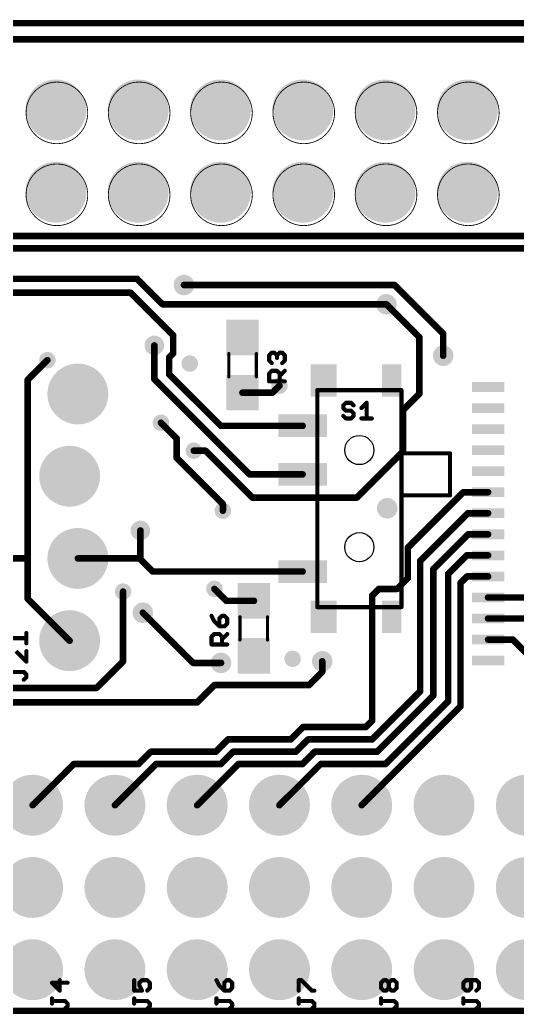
# Model space of a CAD drawing. Extents: x -1 to 129, y -23 to 41.
# Drawn here: x 17.39 to 32.74, y -0.1 to 30.6 of the extents above; entities that cross this region are included whole.
import ezdxf

# ---------------------------------------------------------------- set-up
doc = ezdxf.new("R2010")
doc.units = 0
for name, color, linetype in [('1', 12, 'CONTINUOUS'), ('17', 110, 'CONTINUOUS'), ('18', 110, 'CONTINUOUS'), ('20', 31, 'CONTINUOUS'), ('25', 253, 'CONTINUOUS'), ('51', 53, 'CONTINUOUS')]:
    doc.layers.add(name, color=color, linetype=linetype)

# ---------------------------------------------------------------- blocks, each defined once
blk = doc.blocks.new('RECT')
blk.add_solid([(-0.5, -0.5), (0.5, -0.5), (-0.5, 0.5), (0.5, 0.5)])
blk = doc.blocks.new('ROUNDP')
at = {"const_width": 0.5}
blk.add_lwpolyline([(0, -0.25, 1), (0, 0.25, 1), (0, -0.25)], format="xyb", dxfattribs=at)
blk = doc.blocks.new('ROUNDV')
at = {"const_width": 0.5}
blk.add_lwpolyline([(0, -0.25, 1), (0, 0.25, 1), (0, -0.25)], format="xyb", dxfattribs=at)

msp = doc.modelspace()

# ---------------------------------------------------------------- linework, layer by layer
at = {"layer": '1', "const_width": 0.2032}
for points in [[(0, 30), (65, 30)], [(14.7732, 23.9268), (54.8132, 23.9268)], [(14.5796, 23.5458), (52.6542, 23.5458)], [(21.0058, 22.606), (16.4084, 22.606)], [(21.7932, 21.8186), (21.0058, 22.606)], [(22.4536, 22.4155), (28.9493, 22.4155)], [(30.4546, 20.9102), (28.9493, 22.4155)], [(20.8026, 22.1742), (17.0942, 22.1742)], [(22.1206, 20.8562), (20.8026, 22.1742)], [(28.702, 21.8186), (21.7932, 21.8186)], [(29.718, 20.8026), (28.702, 21.8186)], [(22.1206, 20.3078), (22.1206, 20.8562)], [(29.718, 19.05), (29.718, 20.8026)], [(30.4546, 20.9102), (30.4546, 20.2311)], [(21.5392, 20.5486), (21.5392, 19.5072)], [(21.9964, 20.1836), (22.1206, 20.3078)], [(21.9964, 19.6596), (21.9964, 20.1836)], [(18.2372, 20.0914), (17.6276, 19.4818)], [(23.5894, 18.0666), (21.9964, 19.6596)], [(17.6276, 19.4818), (17.6276, 13.97)], [(24.4798, 16.5666), (21.5392, 19.5072)], [(25.4, 19.3046), (25.1844, 19.089)], [(25.1844, 19.089), (24.257, 19.089)], [(29.21, 18.542), (29.718, 19.05)], [(29.21, 17.272), (29.21, 18.542)], [(22.225, 17.6784), (21.7424, 18.161)], [(26.1164, 18.0666), (23.5894, 18.0666)], [(22.225, 17.0765), (22.225, 17.6784)], [(22.7584, 17.2974), (23.114, 17.2974)], [(24.5618, 15.8496), (23.114, 17.2974)], [(27.7876, 15.8496), (29.21, 17.272)], [(23.6539, 15.6476), (22.225, 17.0765)], [(26.1164, 16.5666), (24.4798, 16.5666)], [(29.3624, 14.3002), (31.0772, 16.015)], [(31.0772, 16.015), (31.84, 16.015)], [(23.6539, 15.4432), (23.6539, 15.6476)], [(27.7876, 15.8496), (24.5618, 15.8496)], [(29.7434, 13.8938), (31.2166, 15.367)], [(31.2166, 15.367), (31.838, 15.367)], [(31.838, 15.367), (31.84, 15.365)], [(21.1074, 14.8336), (21.1074, 13.9446)], [(31.225, 14.715), (30.1498, 13.6398)], [(31.84, 14.715), (31.225, 14.715)], [(29.3624, 13.3604), (29.3624, 14.3002)], [(30.607, 13.4928), (31.1792, 14.065)], [(31.1792, 14.065), (31.84, 14.065)], [(17.6276, 13.97), (14.7574, 13.97)], [(17.6276, 13.97), (17.6276, 12.7254)], [(21.082, 13.97), (19.177, 13.97)], [(21.1074, 13.9446), (21.082, 13.97)], [(21.1074, 13.9446), (21.209, 13.843)], [(21.4854, 13.5666), (21.209, 13.843)], [(29.7434, 9.866), (29.7434, 13.8938)], [(26.1164, 13.5666), (21.4854, 13.5666)], [(30.1498, 13.6398), (30.1498, 9.7336)], [(30.607, 9.5558), (30.607, 13.4928)], [(31.195, 13.415), (30.988, 13.208)], [(31.84, 13.415), (31.195, 13.415)], [(29.0322, 13.0302), (29.3624, 13.3604)], [(30.988, 13.208), (30.988, 9.398)], [(20.574, 12.9463), (20.574, 10.795)], [(23.3934, 13.0302), (23.7626, 12.661)], [(28.2616, 12.8184), (28.4734, 13.0302)], [(28.2616, 8.9576), (28.2616, 12.8184)], [(28.4734, 13.0302), (29.0322, 13.0302)], [(17.6276, 12.7254), (18.923, 11.43)], [(23.7626, 12.661), (24.6126, 12.661)], [(31.84, 12.765), (33.209, 12.765)], [(21.1836, 12.2936), (22.733, 10.7442)], [(31.84, 12.115), (32.97, 12.115)], [(31.84, 11.465), (32.604, 11.465)], [(32.604, 11.465), (35.56, 8.509)], [(20.574, 10.795), (19.7485, 9.9695)], [(22.733, 10.7442), (23.5966, 10.7442)], [(26.7208, 10.4648), (26.7208, 10.795)], [(26.3144, 10.0584), (26.7208, 10.4648)], [(22.86, 9.525), (23.3934, 10.0584)], [(23.3934, 10.0584), (26.3144, 10.0584)], [(19.7485, 9.9695), (16.1925, 9.9695)], [(28.2594, 8.382), (29.7434, 9.866)], [(28.4172, 8.001), (30.1498, 9.7336)], [(16.3576, 9.525), (22.86, 9.525)], [(28.6712, 7.62), (30.607, 9.5558)], [(30.988, 9.398), (27.94, 6.35)], [(28.2616, 8.9576), (28.067, 8.763)], [(26.1312, 8.763), (25.7502, 8.382)], [(28.067, 8.763), (26.1312, 8.763)], [(23.8144, 8.382), (23.4334, 8.001)], [(25.7502, 8.382), (23.8144, 8.382)], [(25.908, 8.001), (26.289, 8.382)], [(26.289, 8.382), (28.2594, 8.382)], [(21.0512, 7.62), (21.4322, 8.001)], [(21.4322, 8.001), (23.4334, 8.001)], [(23.5912, 7.62), (23.9722, 8.001)], [(23.9722, 8.001), (25.908, 8.001)], [(26.1089, 7.62), (26.4899, 8.001)], [(26.4899, 8.001), (28.4172, 8.001)], [(17.78, 6.35), (19.05, 7.62)], [(19.05, 7.62), (21.0512, 7.62)], [(20.32, 6.35), (21.59, 7.62)], [(21.59, 7.62), (23.5912, 7.62)], [(22.86, 6.35), (24.13, 7.62)], [(24.13, 7.62), (26.1089, 7.62)], [(25.4, 6.35), (26.67, 7.62)], [(26.67, 7.62), (28.6712, 7.62)], [(65, 0), (0, 0)]]:
    msp.add_lwpolyline(points, dxfattribs=at)
at = {"layer": '1', "const_width": 0.1016}
for points in [[(21.0417, 22.6419, 1), (20.9699, 22.5701)], [(21.0058, 22.5552, 1), (21.0058, 22.6568)], [(22.4536, 22.4663, 1), (22.4536, 22.3647)], [(28.9852, 22.4514, 1), (28.9133, 22.3796)], [(28.9493, 22.3647, 1), (28.9493, 22.4663)], [(20.8385, 22.2101, 1), (20.7667, 22.1383)], [(20.8026, 22.1234, 1), (20.8026, 22.225)], [(21.7932, 21.8694, 1), (21.7932, 21.7678)], [(21.7573, 21.7827, 1), (21.8291, 21.8545)], [(28.7379, 21.8545, 1), (28.6661, 21.7827)], [(28.702, 21.7678, 1), (28.702, 21.8694)], [(22.1714, 20.8562, 1), (22.0698, 20.8562)], [(22.0847, 20.8203, 1), (22.1565, 20.8921)], [(29.7688, 20.8026, 1), (29.6672, 20.8026)], [(29.6821, 20.7667, 1), (29.7539, 20.8385)], [(30.5054, 20.9102, 1), (30.4038, 20.9102)], [(30.4187, 20.8742, 1), (30.4905, 20.9461)], [(21.59, 20.5486, 1), (21.4884, 20.5486)], [(22.0472, 20.1836, 1), (21.9456, 20.1836)], [(21.9605, 20.2195, 1), (22.0323, 20.1477)], [(22.0698, 20.3078, 1), (22.1714, 20.3078)], [(22.1565, 20.2719, 1), (22.0847, 20.3437)], [(30.4038, 20.2311, 1), (30.5054, 20.2311)], [(18.2731, 20.0555, 1), (18.2013, 20.1273)], [(22.0323, 19.6955, 1), (21.9605, 19.6237)], [(21.9456, 19.6596, 1), (22.0472, 19.6596)], [(17.6784, 19.4818, 1), (17.5768, 19.4818)], [(17.5917, 19.5177, 1), (17.6635, 19.4459)], [(21.5751, 19.5431, 1), (21.5033, 19.4713)], [(21.4884, 19.5072, 1), (21.59, 19.5072)], [(25.4359, 19.2687, 1), (25.3641, 19.3405)], [(24.257, 19.1398, 1), (24.257, 19.0382)], [(25.1485, 19.1249, 1), (25.2203, 19.0531)], [(25.1844, 19.0382, 1), (25.1844, 19.1398)], [(29.6672, 19.05, 1), (29.7688, 19.05)], [(29.7539, 19.0141, 1), (29.6821, 19.0859)], [(29.2608, 18.542, 1), (29.1592, 18.542)], [(29.1741, 18.5779, 1), (29.2459, 18.5061)], [(21.7783, 18.1969, 1), (21.7065, 18.1251)], [(23.5894, 18.1174, 1), (23.5894, 18.0158)], [(23.5535, 18.0307, 1), (23.6253, 18.1025)], [(26.1164, 18.0158, 1), (26.1164, 18.1174)], [(22.2758, 17.6784, 1), (22.1742, 17.6784)], [(22.1891, 17.6425, 1), (22.2609, 17.7143)], [(22.7584, 17.3482, 1), (22.7584, 17.2466)], [(23.1499, 17.3333, 1), (23.0781, 17.2615)], [(23.114, 17.2466, 1), (23.114, 17.3482)], [(29.1592, 17.272, 1), (29.2608, 17.272)], [(29.2459, 17.2361, 1), (29.1741, 17.3079)], [(22.2609, 17.1124, 1), (22.1891, 17.0405)], [(22.1742, 17.0765, 1), (22.2758, 17.0765)], [(24.4798, 16.6174, 1), (24.4798, 16.5158)], [(24.4439, 16.5307, 1), (24.5157, 16.6025)], [(26.1164, 16.5158, 1), (26.1164, 16.6174)], [(31.0772, 16.0658, 1), (31.0772, 15.9642)], [(31.1131, 15.9791, 1), (31.0413, 16.0509)], [(31.84, 15.9642, 1), (31.84, 16.0658)], [(23.7047, 15.6476, 1), (23.6031, 15.6476)], [(23.618, 15.6117, 1), (23.6898, 15.6835)], [(24.5618, 15.9004, 1), (24.5618, 15.7988)], [(24.5259, 15.8137, 1), (24.5977, 15.8855)], [(27.7517, 15.8855, 1), (27.8235, 15.8137)], [(27.7876, 15.7988, 1), (27.7876, 15.9004)], [(23.6031, 15.4432, 1), (23.7047, 15.4432)], [(31.2166, 15.4178, 1), (31.2166, 15.3162)], [(31.2525, 15.3311, 1), (31.1807, 15.4029)], [(31.8739, 15.4029, 1), (31.8021, 15.3311)], [(31.8041, 15.3291, 1), (31.8759, 15.4009)], [(31.838, 15.3162, 1), (31.838, 15.4178)], [(21.1582, 14.8336, 1), (21.0566, 14.8336)], [(31.225, 14.7658, 1), (31.225, 14.6642)], [(31.2609, 14.6791, 1), (31.1891, 14.7509)], [(31.84, 14.6642, 1), (31.84, 14.7658)], [(29.4132, 14.3002, 1), (29.3116, 14.3002)], [(29.3265, 14.3361, 1), (29.3983, 14.2643)], [(31.1792, 14.1158, 1), (31.1792, 14.0142)], [(31.2151, 14.0291, 1), (31.1433, 14.1009)], [(31.84, 14.0142, 1), (31.84, 14.1158)], [(17.6784, 13.97, 1), (17.5768, 13.97)], [(17.5768, 13.97, 1), (17.6784, 13.97)], [(17.6276, 13.9192, 1), (17.6276, 14.0208)], [(19.177, 14.0208, 1), (19.177, 13.9192)], [(21.1179, 14.0059, 1), (21.0461, 13.9341)], [(21.1433, 13.9805, 1), (21.0715, 13.9087)], [(21.0566, 13.9446, 1), (21.1582, 13.9446)], [(21.0715, 13.9087, 1), (21.1433, 13.9805)], [(21.082, 13.9192, 1), (21.082, 14.0208)], [(21.2449, 13.8789, 1), (21.1731, 13.8071)], [(21.1731, 13.8071, 1), (21.2449, 13.8789)], [(29.7942, 13.8938, 1), (29.6926, 13.8938)], [(29.7075, 13.9297, 1), (29.7793, 13.8579)], [(21.4854, 13.6174, 1), (21.4854, 13.5158)], [(21.4495, 13.5307, 1), (21.5213, 13.6025)], [(26.1164, 13.5158, 1), (26.1164, 13.6174)], [(30.2006, 13.6398, 1), (30.099, 13.6398)], [(30.1139, 13.6757, 1), (30.1857, 13.6039)], [(30.6578, 13.4928, 1), (30.5562, 13.4928)], [(30.5711, 13.5287, 1), (30.6429, 13.4569)], [(31.195, 13.4658, 1), (31.195, 13.3642)], [(31.2309, 13.3791, 1), (31.1591, 13.4509)], [(31.84, 13.3642, 1), (31.84, 13.4658)], [(29.3116, 13.3604, 1), (29.4132, 13.3604)], [(29.3983, 13.3245, 1), (29.3265, 13.3963)], [(31.0388, 13.208, 1), (30.9372, 13.208)], [(30.9521, 13.2439, 1), (31.0239, 13.1721)], [(20.6248, 12.9463, 1), (20.5232, 12.9463)], [(23.4293, 13.0661, 1), (23.3575, 12.9943)], [(28.3124, 12.8184, 1), (28.2108, 12.8184)], [(28.2257, 12.8543, 1), (28.2975, 12.7825)], [(28.4734, 13.081, 1), (28.4734, 12.9794)], [(28.5093, 12.9943, 1), (28.4375, 13.0661)], [(28.9963, 13.0661, 1), (29.0681, 12.9943)], [(29.0322, 12.9794, 1), (29.0322, 13.081)], [(17.6635, 12.7613, 1), (17.5917, 12.6895)], [(17.5768, 12.7254, 1), (17.6784, 12.7254)], [(23.7626, 12.7118, 1), (23.7626, 12.6102)], [(23.7267, 12.6251, 1), (23.7985, 12.6969)], [(24.6126, 12.6102, 1), (24.6126, 12.7118)], [(31.84, 12.8158, 1), (31.84, 12.7142)], [(21.2195, 12.3295, 1), (21.1477, 12.2577)], [(31.84, 12.1658, 1), (31.84, 12.0642)], [(18.8871, 11.3941, 1), (18.9589, 11.4659)], [(31.84, 11.5158, 1), (31.84, 11.4142)], [(32.6399, 11.5009, 1), (32.5681, 11.4291)], [(32.604, 11.4142, 1), (32.604, 11.5158)], [(20.5232, 10.795, 1), (20.6248, 10.795)], [(20.6099, 10.7591, 1), (20.5381, 10.8309)], [(22.733, 10.795, 1), (22.733, 10.6934)], [(22.6971, 10.7083, 1), (22.7689, 10.7801)], [(23.5966, 10.6934, 1), (23.5966, 10.795)], [(26.7716, 10.795, 1), (26.67, 10.795)], [(26.67, 10.4648, 1), (26.7716, 10.4648)], [(26.7567, 10.4289, 1), (26.6849, 10.5007)], [(23.3934, 10.1092, 1), (23.3934, 10.0076)], [(23.4293, 10.0225, 1), (23.3575, 10.0943)], [(26.2785, 10.0943, 1), (26.3503, 10.0225)], [(26.3144, 10.0076, 1), (26.3144, 10.1092)], [(19.7126, 10.0054, 1), (19.7844, 9.9336)], [(19.7485, 9.9187, 1), (19.7485, 10.0203)], [(29.6926, 9.866, 1), (29.7942, 9.866)], [(29.7793, 9.8301, 1), (29.7075, 9.902)], [(30.1857, 9.6977, 1), (30.1139, 9.7695)], [(22.8241, 9.5609, 1), (22.8959, 9.4891)], [(22.86, 9.4742, 1), (22.86, 9.5758)], [(30.099, 9.7336, 1), (30.2006, 9.7336)], [(30.5562, 9.5558, 1), (30.6578, 9.5558)], [(30.6429, 9.5199, 1), (30.5711, 9.5917)], [(30.9372, 9.398, 1), (31.0388, 9.398)], [(31.0239, 9.3621, 1), (30.9521, 9.4339)], [(28.2108, 8.9576, 1), (28.3124, 8.9576)], [(28.2975, 8.9217, 1), (28.2257, 8.9935)], [(26.1312, 8.8138, 1), (26.1312, 8.7122)], [(26.1671, 8.7271, 1), (26.0953, 8.7989)], [(28.0311, 8.7989, 1), (28.1029, 8.7271)], [(28.067, 8.7122, 1), (28.067, 8.8138)], [(23.8144, 8.4328, 1), (23.8144, 8.3312)], [(23.8503, 8.3461, 1), (23.7784, 8.4179)], [(25.7143, 8.4179, 1), (25.7861, 8.3461)], [(25.7502, 8.3312, 1), (25.7502, 8.4328)], [(26.289, 8.4328, 1), (26.289, 8.3312)], [(26.3249, 8.3461, 1), (26.2531, 8.4179)], [(28.2234, 8.4179, 1), (28.2953, 8.3461)], [(28.2594, 8.3312, 1), (28.2594, 8.4328)], [(21.4322, 8.0518, 1), (21.4322, 7.9502)], [(21.4681, 7.9651, 1), (21.3963, 8.0369)], [(23.3974, 8.0369, 1), (23.4693, 7.9651)], [(23.4334, 7.9502, 1), (23.4334, 8.0518)], [(23.9722, 8.0518, 1), (23.9722, 7.9502)], [(24.0081, 7.9651, 1), (23.9363, 8.0369)], [(25.8721, 8.0369, 1), (25.9439, 7.9651)], [(25.908, 7.9502, 1), (25.908, 8.0518)], [(26.4899, 8.0518, 1), (26.4899, 7.9502)], [(26.5258, 7.9651, 1), (26.4539, 8.0369)], [(28.3813, 8.0369, 1), (28.4531, 7.9651)], [(28.4172, 7.9502, 1), (28.4172, 8.0518)], [(19.05, 7.6708, 1), (19.05, 7.5692)], [(19.0859, 7.5841, 1), (19.0141, 7.6559)], [(21.0153, 7.6559, 1), (21.0871, 7.5841)], [(21.0512, 7.5692, 1), (21.0512, 7.6708)], [(21.59, 7.6708, 1), (21.59, 7.5692)], [(21.6259, 7.5841, 1), (21.5541, 7.6559)], [(23.5553, 7.6559, 1), (23.6271, 7.5841)], [(23.5912, 7.5692, 1), (23.5912, 7.6708)], [(24.13, 7.6708, 1), (24.13, 7.5692)], [(24.1659, 7.5841, 1), (24.0941, 7.6559)], [(26.0729, 7.6559, 1), (26.1448, 7.5841)], [(26.1089, 7.5692, 1), (26.1089, 7.6708)], [(26.67, 7.6708, 1), (26.67, 7.5692)], [(26.7059, 7.5841, 1), (26.6341, 7.6559)], [(28.6353, 7.6559, 1), (28.7071, 7.5841)], [(28.6712, 7.5692, 1), (28.6712, 7.6708)], [(17.7441, 6.3859, 1), (17.8159, 6.3141)], [(20.2841, 6.3859, 1), (20.3559, 6.3141)], [(22.8241, 6.3859, 1), (22.8959, 6.3141)], [(25.3641, 6.3859, 1), (25.4359, 6.3141)], [(27.9041, 6.3859, 1), (27.9759, 6.3141)]]:
    msp.add_lwpolyline(points, format="xyb", dxfattribs=at)
at = {"layer": '20', "const_width": 0.1524}
for points in [[(3, 30), (62, 30)], [(62, 0), (3, 0)]]:
    msp.add_lwpolyline(points, dxfattribs=at)
at = {"layer": '20'}
for centre in [(27.8664, 17.3166), (27.8664, 14.3166)]:
    msp.add_circle(centre, 0.45, dxfattribs=at)
at = {"layer": '25', "const_width": 0.127}
for points in [[(25.0821, 20.244), (25.1626, 20.3245)], [(25.0821, 20.083), (25.0821, 20.244)], [(25.1626, 20.3245), (25.2431, 20.3245)], [(25.2431, 20.3245), (25.3236, 20.244)], [(25.3236, 20.244), (25.4041, 20.3245)], [(25.3236, 20.244), (25.3236, 20.1635)], [(25.4041, 20.3245), (25.4846, 20.3245)], [(25.4846, 20.3245), (25.5651, 20.244)], [(25.5651, 20.244), (25.5651, 20.083)], [(25.1626, 20.0025), (25.0821, 20.083)], [(25.5651, 20.083), (25.4846, 20.0025)], [(25.0821, 19.6827), (25.1626, 19.7632)], [(25.0821, 19.4412), (25.0821, 19.6827)], [(25.1626, 19.7632), (25.3236, 19.7632)], [(25.3236, 19.7632), (25.4041, 19.6827)], [(25.4041, 19.6022), (25.5651, 19.7632)], [(25.4041, 19.6827), (25.4041, 19.4412)], [(25.5651, 19.4412), (25.0821, 19.4412)], [(27.4491, 18.7761), (27.3686, 18.6956)], [(27.3686, 18.6956), (27.3686, 18.6151)], [(27.6101, 18.7761), (27.4491, 18.7761)], [(27.6906, 18.6956), (27.6101, 18.7761)], [(27.9299, 18.6151), (28.0909, 18.7761)], [(28.0909, 18.7761), (28.0909, 18.2931)], [(27.3686, 18.6151), (27.4491, 18.5346)], [(27.4491, 18.2931), (27.3686, 18.3736)], [(27.4491, 18.5346), (27.6101, 18.5346)], [(27.6101, 18.5346), (27.6906, 18.4541)], [(27.6906, 18.3736), (27.6101, 18.2931)], [(27.6906, 18.4541), (27.6906, 18.3736)], [(27.6101, 18.2931), (27.4491, 18.2931)], [(27.9299, 18.2931), (28.2519, 18.2931)], [(23.3041, 12.1965), (23.3846, 12.0355)], [(23.3846, 12.0355), (23.5456, 11.8745)], [(23.6261, 12.1965), (23.5456, 12.116)], [(23.5456, 12.116), (23.5456, 11.8745)], [(23.7066, 12.1965), (23.6261, 12.1965)], [(23.7871, 12.116), (23.7066, 12.1965)], [(23.7066, 11.8745), (23.7871, 11.955)], [(23.7871, 11.955), (23.7871, 12.116)], [(17.5895, 11.3461), (17.5895, 11.6681)], [(23.3041, 11.5547), (23.3846, 11.6352)], [(23.3846, 11.6352), (23.5456, 11.6352)], [(23.5456, 11.8745), (23.7066, 11.8745)], [(23.5456, 11.6352), (23.6261, 11.5547)], [(23.6261, 11.4742), (23.7871, 11.6352)], [(17.1065, 11.5071), (17.5895, 11.5071)], [(23.3041, 11.3132), (23.3041, 11.5547)], [(23.7871, 11.3132), (23.3041, 11.3132)], [(23.6261, 11.5547), (23.6261, 11.3132)], [(17.5895, 10.7848), (17.2675, 11.1068)], [(17.5895, 11.1068), (17.5895, 10.7848)], [(17.509, 10.465), (17.1065, 10.465)], [(17.5895, 10.3845), (17.509, 10.465)], [(17.5895, 10.304), (17.5895, 10.3845)], [(17.509, 10.2235), (17.5895, 10.304)], [(18.8595, 0.8663), (18.3765, 0.8663)], [(18.3765, 0.8663), (18.618, 0.6248)], [(18.618, 0.6248), (18.618, 0.9468)], [(20.9165, 0.9468), (20.9165, 0.6248)], [(21.0775, 0.8663), (21.158, 0.9468)], [(21.0775, 0.7858), (21.0775, 0.8663)], [(21.158, 0.9468), (21.319, 0.9468)], [(21.319, 0.9468), (21.3995, 0.8663)], [(21.3995, 0.8663), (21.3995, 0.7053)], [(23.4565, 0.9468), (23.537, 0.7858)], [(23.7785, 0.9468), (23.698, 0.8663)], [(23.698, 0.8663), (23.698, 0.6248)], [(23.859, 0.9468), (23.7785, 0.9468)], [(23.9395, 0.8663), (23.859, 0.9468)], [(23.9395, 0.7053), (23.9395, 0.8663)], [(25.9965, 0.6248), (25.9965, 0.9468)], [(25.9965, 0.9468), (26.077, 0.9468)], [(26.077, 0.9468), (26.399, 0.6248)], [(28.5365, 0.8663), (28.617, 0.9468)], [(28.5365, 0.7053), (28.5365, 0.8663)], [(28.617, 0.9468), (28.6975, 0.9468)], [(28.6975, 0.9468), (28.778, 0.8663)], [(28.778, 0.8663), (28.8585, 0.9468)], [(28.778, 0.7053), (28.778, 0.8663)], [(28.8585, 0.9468), (28.939, 0.9468)], [(28.939, 0.9468), (29.0195, 0.8663)], [(29.0195, 0.8663), (29.0195, 0.7053)], [(31.157, 0.9468), (31.0765, 0.8663)], [(31.0765, 0.8663), (31.0765, 0.7053)], [(31.479, 0.9468), (31.157, 0.9468)], [(31.318, 0.7053), (31.318, 0.9468)], [(31.5595, 0.8663), (31.479, 0.9468)], [(31.5595, 0.7053), (31.5595, 0.8663)], [(20.9165, 0.6248), (21.158, 0.6248)], [(21.158, 0.6248), (21.0775, 0.7858)], [(21.3995, 0.7053), (21.319, 0.6248)], [(23.537, 0.7858), (23.698, 0.6248)], [(23.698, 0.6248), (23.859, 0.6248)], [(23.859, 0.6248), (23.9395, 0.7053)], [(26.399, 0.6248), (26.4795, 0.6248)], [(28.617, 0.6248), (28.5365, 0.7053)], [(28.6975, 0.6248), (28.617, 0.6248)], [(28.778, 0.7053), (28.6975, 0.6248)], [(28.8585, 0.6248), (28.778, 0.7053)], [(28.939, 0.6248), (28.8585, 0.6248)], [(29.0195, 0.7053), (28.939, 0.6248)], [(31.0765, 0.7053), (31.157, 0.6248)], [(31.157, 0.6248), (31.2375, 0.6248)], [(31.2375, 0.6248), (31.318, 0.7053)], [(31.479, 0.6248), (31.5595, 0.7053)], [(18.3765, 0.2245), (18.3765, 0.3855)], [(18.779, 0.305), (18.3765, 0.305)], [(18.8595, 0.2245), (18.779, 0.305)], [(20.9165, 0.2245), (20.9165, 0.3855)], [(21.319, 0.305), (20.9165, 0.305)], [(21.3995, 0.2245), (21.319, 0.305)], [(23.4565, 0.2245), (23.4565, 0.3855)], [(23.859, 0.305), (23.4565, 0.305)], [(23.9395, 0.2245), (23.859, 0.305)], [(25.9965, 0.2245), (25.9965, 0.3855)], [(26.399, 0.305), (25.9965, 0.305)], [(26.4795, 0.2245), (26.399, 0.305)], [(28.5365, 0.2245), (28.5365, 0.3855)], [(28.939, 0.305), (28.5365, 0.305)], [(29.0195, 0.2245), (28.939, 0.305)], [(31.0765, 0.2245), (31.0765, 0.3855)], [(31.479, 0.305), (31.0765, 0.305)], [(31.5595, 0.2245), (31.479, 0.305)], [(18.779, 0.0635), (18.8595, 0.144)], [(18.8595, 0.144), (18.8595, 0.2245)], [(21.319, 0.0635), (21.3995, 0.144)], [(21.3995, 0.144), (21.3995, 0.2245)], [(23.859, 0.0635), (23.9395, 0.144)], [(23.9395, 0.144), (23.9395, 0.2245)], [(26.399, 0.0635), (26.4795, 0.144)], [(26.4795, 0.144), (26.4795, 0.2245)], [(28.939, 0.0635), (29.0195, 0.144)], [(29.0195, 0.144), (29.0195, 0.2245)], [(31.479, 0.0635), (31.5595, 0.144)], [(31.5595, 0.144), (31.5595, 0.2245)]]:
    msp.add_lwpolyline(points, dxfattribs=at)
at = {"layer": '25', "const_width": 0.0635}
for points in [[(25.1138, 20.244, 1), (25.0503, 20.244)], [(25.0596, 20.2665, 1), (25.1045, 20.2216)], [(25.1626, 20.3563, 1), (25.1626, 20.2928)], [(25.185, 20.3021, 1), (25.1401, 20.347)], [(25.2655, 20.347, 1), (25.2206, 20.3021)], [(25.2431, 20.2928, 1), (25.2431, 20.3563)], [(25.3553, 20.244, 1), (25.2918, 20.244)], [(25.3011, 20.2665, 1), (25.346, 20.2216)], [(25.3011, 20.2216, 1), (25.346, 20.2665)], [(25.4041, 20.3563, 1), (25.4041, 20.2928)], [(25.4265, 20.3021, 1), (25.3816, 20.347)], [(25.5071, 20.347, 1), (25.4621, 20.3021)], [(25.4846, 20.2928, 1), (25.4846, 20.3563)], [(25.5968, 20.244, 1), (25.5334, 20.244)], [(25.5426, 20.2216, 1), (25.5876, 20.2665)], [(25.1045, 20.1054, 1), (25.0596, 20.0605)], [(25.0503, 20.083, 1), (25.1138, 20.083)], [(25.1401, 19.98, 1), (25.185, 20.0249)], [(25.2918, 20.1635, 1), (25.3553, 20.1635)], [(25.4621, 20.0249, 1), (25.5071, 19.98)], [(25.5334, 20.083, 1), (25.5968, 20.083)], [(25.5876, 20.0605, 1), (25.5426, 20.1054)], [(25.1138, 19.6827, 1), (25.0503, 19.6827)], [(25.0596, 19.7051, 1), (25.1045, 19.6602)], [(25.1626, 19.7949, 1), (25.1626, 19.7314)], [(25.185, 19.7407, 1), (25.1401, 19.7856)], [(25.346, 19.7856, 1), (25.3011, 19.7407)], [(25.3236, 19.7314, 1), (25.3236, 19.7949)], [(25.4358, 19.6827, 1), (25.3723, 19.6827)], [(25.3816, 19.6246, 1), (25.4265, 19.5797)], [(25.3816, 19.6602, 1), (25.4265, 19.7051)], [(25.5876, 19.7407, 1), (25.5426, 19.7856)], [(25.0821, 19.4729, 1), (25.0821, 19.4094)], [(25.0503, 19.4412, 1), (25.1138, 19.4412)], [(25.3723, 19.4412, 1), (25.4358, 19.4412)], [(25.5651, 19.4094, 1), (25.5651, 19.4729)], [(27.4003, 18.6956, 1), (27.3368, 18.6956)], [(27.3461, 18.7181, 1), (27.391, 18.6732)], [(27.4491, 18.8079, 1), (27.4491, 18.7444)], [(27.4715, 18.7537, 1), (27.4266, 18.7986)], [(27.6325, 18.7986, 1), (27.5876, 18.7537)], [(27.6101, 18.7444, 1), (27.6101, 18.8079)], [(27.6681, 18.6732, 1), (27.713, 18.7181)], [(28.1227, 18.7761, 1), (28.0592, 18.7761)], [(28.1134, 18.7537, 1), (28.0685, 18.7986)], [(27.3368, 18.6151, 1), (27.4003, 18.6151)], [(27.391, 18.3961, 1), (27.3461, 18.3511)], [(27.391, 18.6376, 1), (27.3461, 18.5927)], [(27.4491, 18.5664, 1), (27.4491, 18.5029)], [(27.4266, 18.5122, 1), (27.4715, 18.5571)], [(27.6325, 18.5571, 1), (27.5876, 18.5122)], [(27.6101, 18.5029, 1), (27.6101, 18.5664)], [(27.7223, 18.4541, 1), (27.6588, 18.4541)], [(27.6681, 18.4317, 1), (27.713, 18.4766)], [(27.713, 18.3511, 1), (27.6681, 18.3961)], [(27.9074, 18.6376, 1), (27.9524, 18.5927)], [(27.4491, 18.3249, 1), (27.4491, 18.2614)], [(27.4266, 18.2706, 1), (27.4715, 18.3156)], [(27.5876, 18.3156, 1), (27.6325, 18.2706)], [(27.6101, 18.2614, 1), (27.6101, 18.3249)], [(27.6588, 18.3736, 1), (27.7223, 18.3736)], [(27.9299, 18.3249, 1), (27.9299, 18.2614)], [(28.0592, 18.2931, 1), (28.1227, 18.2931)], [(28.2519, 18.2614, 1), (28.2519, 18.3249)], [(23.3325, 12.2107, 1), (23.2757, 12.1823)], [(23.407, 12.058, 1), (23.3621, 12.0131)], [(23.3562, 12.0213, 1), (23.413, 12.0497)], [(23.5773, 12.116, 1), (23.5138, 12.116)], [(23.5231, 12.1385, 1), (23.568, 12.0936)], [(23.6261, 12.2283, 1), (23.6261, 12.1648)], [(23.6485, 12.1741, 1), (23.6036, 12.219)], [(23.7291, 12.219, 1), (23.6841, 12.1741)], [(23.7066, 12.1648, 1), (23.7066, 12.2283)], [(23.8189, 12.116, 1), (23.7554, 12.116)], [(23.7554, 11.955, 1), (23.8189, 11.955)], [(23.7646, 12.0936, 1), (23.8096, 12.1385)], [(23.8096, 11.9325, 1), (23.7646, 11.9775)], [(17.6212, 11.6681, 1), (17.5578, 11.6681)], [(23.3846, 11.6669, 1), (23.3846, 11.6034)], [(23.407, 11.6127, 1), (23.3621, 11.6576)], [(23.5138, 11.8745, 1), (23.5773, 11.8745)], [(23.5456, 11.9063, 1), (23.5456, 11.8428)], [(23.568, 11.6576, 1), (23.5231, 11.6127)], [(23.5231, 11.852, 1), (23.568, 11.897)], [(23.5456, 11.6034, 1), (23.5456, 11.6669)], [(23.6841, 11.897, 1), (23.7291, 11.852)], [(23.7066, 11.8428, 1), (23.7066, 11.9063)], [(23.8096, 11.6127, 1), (23.7646, 11.6576)], [(17.5578, 11.3461, 1), (17.6212, 11.3461)], [(17.5895, 11.4754, 1), (17.5895, 11.5389)], [(23.3358, 11.5547, 1), (23.2723, 11.5547)], [(23.2816, 11.5771, 1), (23.3265, 11.5322)], [(23.3041, 11.3449, 1), (23.3041, 11.2814)], [(23.6578, 11.5547, 1), (23.5943, 11.5547)], [(23.6036, 11.4966, 1), (23.6485, 11.4517)], [(23.6036, 11.5322, 1), (23.6485, 11.5771)], [(23.7871, 11.2814, 1), (23.7871, 11.3449)], [(17.6212, 11.1068, 1), (17.5578, 11.1068)], [(23.2723, 11.3132, 1), (23.3358, 11.3132)], [(23.5943, 11.3132, 1), (23.6578, 11.3132)], [(17.5578, 10.7848, 1), (17.6212, 10.7848)], [(17.567, 10.7624, 1), (17.612, 10.8073)], [(17.5315, 10.4875, 1), (17.4865, 10.4426)], [(17.509, 10.4333, 1), (17.509, 10.4968)], [(17.6212, 10.3845, 1), (17.5578, 10.3845)], [(17.4865, 10.246, 1), (17.5315, 10.201)], [(17.5578, 10.304, 1), (17.6212, 10.304)], [(17.567, 10.3621, 1), (17.612, 10.407)], [(17.612, 10.2815, 1), (17.567, 10.3265)], [(18.3765, 0.8981, 1), (18.3765, 0.8346)], [(18.3989, 0.8888, 1), (18.354, 0.8439)], [(18.6497, 0.9468, 1), (18.5862, 0.9468)], [(18.8595, 0.8346, 1), (18.8595, 0.8981)], [(20.9482, 0.9468, 1), (20.8847, 0.9468)], [(21.1092, 0.8663, 1), (21.0457, 0.8663)], [(21.158, 0.9786, 1), (21.158, 0.9151)], [(21.1804, 0.9244, 1), (21.1355, 0.9693)], [(21.3415, 0.9693, 1), (21.2965, 0.9244)], [(21.319, 0.9151, 1), (21.319, 0.9786)], [(21.4312, 0.8663, 1), (21.3678, 0.8663)], [(23.4849, 0.961, 1), (23.4281, 0.9326)], [(23.7297, 0.8663, 1), (23.6662, 0.8663)], [(23.7785, 0.9786, 1), (23.7785, 0.9151)], [(23.8009, 0.9244, 1), (23.756, 0.9693)], [(23.8815, 0.9693, 1), (23.8365, 0.9244)], [(23.859, 0.9151, 1), (23.859, 0.9786)], [(23.9713, 0.8663, 1), (23.9078, 0.8663)], [(26.0282, 0.9468, 1), (25.9647, 0.9468)], [(25.9965, 0.9786, 1), (25.9965, 0.9151)], [(26.0994, 0.9693, 1), (26.0545, 0.9244)], [(26.077, 0.9151, 1), (26.077, 0.9786)], [(28.5682, 0.8663, 1), (28.5047, 0.8663)], [(28.617, 0.9786, 1), (28.617, 0.9151)], [(28.6394, 0.9244, 1), (28.5945, 0.9693)], [(28.7199, 0.9693, 1), (28.675, 0.9244)], [(28.6975, 0.9151, 1), (28.6975, 0.9786)], [(28.8097, 0.8663, 1), (28.7462, 0.8663)], [(28.8585, 0.9786, 1), (28.8585, 0.9151)], [(28.8809, 0.9244, 1), (28.836, 0.9693)], [(28.9615, 0.9693, 1), (28.9165, 0.9244)], [(28.939, 0.9151, 1), (28.939, 0.9786)], [(29.0512, 0.8663, 1), (28.9878, 0.8663)], [(31.1082, 0.8663, 1), (31.0447, 0.8663)], [(31.157, 0.9786, 1), (31.157, 0.9151)], [(31.1794, 0.9244, 1), (31.1345, 0.9693)], [(31.3497, 0.9468, 1), (31.2862, 0.9468)], [(31.5015, 0.9693, 1), (31.4565, 0.9244)], [(31.479, 0.9151, 1), (31.479, 0.9786)], [(31.5912, 0.8663, 1), (31.5278, 0.8663)], [(18.5862, 0.6248, 1), (18.6497, 0.6248)], [(18.5955, 0.6024, 1), (18.6404, 0.6473)], [(20.8847, 0.6248, 1), (20.9482, 0.6248)], [(20.9165, 0.6566, 1), (20.9165, 0.5931)], [(21.0457, 0.7858, 1), (21.1092, 0.7858)], [(21.055, 0.8888, 1), (21.0999, 0.8439)], [(21.1059, 0.8, 1), (21.0491, 0.7716)], [(21.1296, 0.6106, 1), (21.1864, 0.639)], [(21.158, 0.5931, 1), (21.158, 0.6566)], [(21.2965, 0.6473, 1), (21.3415, 0.6024)], [(21.3678, 0.7053, 1), (21.4312, 0.7053)], [(21.377, 0.8439, 1), (21.422, 0.8888)], [(21.422, 0.6829, 1), (21.377, 0.7278)], [(23.5594, 0.8083, 1), (23.5145, 0.7634)], [(23.5086, 0.7716, 1), (23.5654, 0.8)], [(23.6662, 0.6248, 1), (23.7297, 0.6248)], [(23.6755, 0.8888, 1), (23.7204, 0.8439)], [(23.698, 0.6566, 1), (23.698, 0.5931)], [(23.6755, 0.6024, 1), (23.7204, 0.6473)], [(23.8365, 0.6473, 1), (23.8815, 0.6024)], [(23.859, 0.5931, 1), (23.859, 0.6566)], [(23.9078, 0.7053, 1), (23.9713, 0.7053)], [(23.917, 0.8439, 1), (23.962, 0.8888)], [(23.962, 0.6829, 1), (23.917, 0.7278)], [(25.9647, 0.6248, 1), (26.0282, 0.6248)], [(26.399, 0.6566, 1), (26.399, 0.5931)], [(26.3765, 0.6024, 1), (26.4215, 0.6473)], [(26.4795, 0.5931, 1), (26.4795, 0.6566)], [(28.514, 0.8888, 1), (28.5589, 0.8439)], [(28.5589, 0.7278, 1), (28.514, 0.6829)], [(28.5047, 0.7053, 1), (28.5682, 0.7053)], [(28.617, 0.6566, 1), (28.617, 0.5931)], [(28.5945, 0.6024, 1), (28.6394, 0.6473)], [(28.675, 0.6473, 1), (28.7199, 0.6024)], [(28.6975, 0.5931, 1), (28.6975, 0.6566)], [(28.7555, 0.8888, 1), (28.8004, 0.8439)], [(28.8004, 0.7278, 1), (28.7555, 0.6829)], [(28.7462, 0.7053, 1), (28.8097, 0.7053)], [(28.7555, 0.8439, 1), (28.8004, 0.8888)], [(28.8004, 0.6829, 1), (28.7555, 0.7278)], [(28.8585, 0.6566, 1), (28.8585, 0.5931)], [(28.836, 0.6024, 1), (28.8809, 0.6473)], [(28.9165, 0.6473, 1), (28.9615, 0.6024)], [(28.939, 0.5931, 1), (28.939, 0.6566)], [(28.9878, 0.7053, 1), (29.0512, 0.7053)], [(28.997, 0.8439, 1), (29.042, 0.8888)], [(29.042, 0.6829, 1), (28.997, 0.7278)], [(31.054, 0.8888, 1), (31.0989, 0.8439)], [(31.0989, 0.7278, 1), (31.054, 0.6829)], [(31.0447, 0.7053, 1), (31.1082, 0.7053)], [(31.157, 0.6566, 1), (31.157, 0.5931)], [(31.1345, 0.6024, 1), (31.1794, 0.6473)], [(31.215, 0.6473, 1), (31.2599, 0.6024)], [(31.2375, 0.5931, 1), (31.2375, 0.6566)], [(31.2862, 0.7053, 1), (31.3497, 0.7053)], [(31.3404, 0.6829, 1), (31.2955, 0.7278)], [(31.4565, 0.6473, 1), (31.5015, 0.6024)], [(31.5278, 0.7053, 1), (31.5912, 0.7053)], [(31.537, 0.8439, 1), (31.582, 0.8888)], [(31.582, 0.6829, 1), (31.537, 0.7278)], [(18.4082, 0.3855, 1), (18.3447, 0.3855)], [(18.3765, 0.3368, 1), (18.3765, 0.2733)], [(18.8015, 0.3275, 1), (18.7565, 0.2826)], [(18.779, 0.2733, 1), (18.779, 0.3368)], [(20.9482, 0.3855, 1), (20.8847, 0.3855)], [(20.9165, 0.3368, 1), (20.9165, 0.2733)], [(21.3415, 0.3275, 1), (21.2965, 0.2826)], [(21.319, 0.2733, 1), (21.319, 0.3368)], [(23.4882, 0.3855, 1), (23.4247, 0.3855)], [(23.4565, 0.3368, 1), (23.4565, 0.2733)], [(23.8815, 0.3275, 1), (23.8365, 0.2826)], [(23.859, 0.2733, 1), (23.859, 0.3368)], [(26.0282, 0.3855, 1), (25.9647, 0.3855)], [(25.9965, 0.3368, 1), (25.9965, 0.2733)], [(26.4215, 0.3275, 1), (26.3765, 0.2826)], [(26.399, 0.2733, 1), (26.399, 0.3368)], [(28.5682, 0.3855, 1), (28.5047, 0.3855)], [(28.5365, 0.3368, 1), (28.5365, 0.2733)], [(28.9615, 0.3275, 1), (28.9165, 0.2826)], [(28.939, 0.2733, 1), (28.939, 0.3368)], [(31.1082, 0.3855, 1), (31.0447, 0.3855)], [(31.0765, 0.3368, 1), (31.0765, 0.2733)], [(31.5015, 0.3275, 1), (31.4565, 0.2826)], [(31.479, 0.2733, 1), (31.479, 0.3368)], [(18.3447, 0.2245, 1), (18.4082, 0.2245)], [(18.7565, 0.086, 1), (18.8015, 0.041)], [(18.8912, 0.2245, 1), (18.8278, 0.2245)], [(18.8278, 0.144, 1), (18.8912, 0.144)], [(18.837, 0.2021, 1), (18.882, 0.247)], [(18.882, 0.1215, 1), (18.837, 0.1665)], [(20.8847, 0.2245, 1), (20.9482, 0.2245)], [(21.2965, 0.086, 1), (21.3415, 0.041)], [(21.4312, 0.2245, 1), (21.3678, 0.2245)], [(21.3678, 0.144, 1), (21.4312, 0.144)], [(21.377, 0.2021, 1), (21.422, 0.247)], [(21.422, 0.1215, 1), (21.377, 0.1665)], [(23.4247, 0.2245, 1), (23.4882, 0.2245)], [(23.8365, 0.086, 1), (23.8815, 0.041)], [(23.9713, 0.2245, 1), (23.9078, 0.2245)], [(23.9078, 0.144, 1), (23.9713, 0.144)], [(23.917, 0.2021, 1), (23.962, 0.247)], [(23.962, 0.1215, 1), (23.917, 0.1665)], [(25.9647, 0.2245, 1), (26.0282, 0.2245)], [(26.3765, 0.086, 1), (26.4215, 0.041)], [(26.5113, 0.2245, 1), (26.4478, 0.2245)], [(26.4478, 0.144, 1), (26.5113, 0.144)], [(26.457, 0.2021, 1), (26.502, 0.247)], [(26.502, 0.1215, 1), (26.457, 0.1665)], [(28.5047, 0.2245, 1), (28.5682, 0.2245)], [(28.9165, 0.086, 1), (28.9615, 0.041)], [(29.0512, 0.2245, 1), (28.9878, 0.2245)], [(28.9878, 0.144, 1), (29.0512, 0.144)], [(28.997, 0.2021, 1), (29.042, 0.247)], [(29.042, 0.1215, 1), (28.997, 0.1665)], [(31.0447, 0.2245, 1), (31.1082, 0.2245)], [(31.4565, 0.086, 1), (31.5015, 0.041)], [(31.5912, 0.2245, 1), (31.5278, 0.2245)], [(31.5278, 0.144, 1), (31.5912, 0.144)], [(31.537, 0.2021, 1), (31.582, 0.247)], [(31.582, 0.1215, 1), (31.537, 0.1665)]]:
    msp.add_lwpolyline(points, format="xyb", dxfattribs=at)
at = {"layer": '51'}
for points, const_width in [([(62, 30.5), (3, 30.5)], 0.2032), ([(23.838, 20.295), (23.838, 19.583)], 0.1016), ([(24.689, 20.295), (24.689, 19.583)], 0.1016), ([(29.1664, 19.1666), (26.5664, 19.1666)], 0.127), ([(26.5664, 19.1666), (26.5664, 12.4666)], 0.127), ([(29.1664, 17.2166), (29.1664, 19.1666)], 0.127), ([(29.1664, 15.9166), (29.1664, 17.2166)], 0.127), ([(30.6664, 17.2166), (29.1664, 17.2166)], 0.127), ([(30.6664, 15.9166), (30.6664, 17.2166)], 0.127), ([(29.1664, 12.4666), (29.1664, 15.9166)], 0.127), ([(29.1664, 15.9166), (30.6664, 15.9166)], 0.127), ([(26.5664, 12.4666), (29.1664, 12.4666)], 0.127), ([(24.1806, 11.455), (24.1806, 12.167)], 0.1016), ([(25.0316, 11.455), (25.0316, 12.167)], 0.1016), ([(3, 0), (62, 0)], 0.2032)]:
    msp.add_lwpolyline(points, dxfattribs=dict(at, const_width=const_width))
for points, const_width in [([(18.53, 26.7787, 1), (18.53, 28.6813, 1), (18.53, 26.7787)], 0.0254), ([(21.07, 26.7787, 1), (21.07, 28.6813, 1), (21.07, 26.7787)], 0.0254), ([(23.61, 26.7787, 1), (23.61, 28.6813, 1), (23.61, 26.7787)], 0.0254), ([(26.15, 26.7787, 1), (26.15, 28.6813, 1), (26.15, 26.7787)], 0.0254), ([(28.69, 26.7787, 1), (28.69, 28.6813, 1), (28.69, 26.7787)], 0.0254), ([(31.23, 26.7787, 1), (31.23, 28.6813, 1), (31.23, 26.7787)], 0.0254), ([(18.53, 24.2487, 1), (18.53, 26.1513, 1), (18.53, 24.2487)], 0.0254), ([(21.07, 24.2487, 1), (21.07, 26.1513, 1), (21.07, 24.2487)], 0.0254), ([(23.61, 24.2487, 1), (23.61, 26.1513, 1), (23.61, 24.2487)], 0.0254), ([(26.15, 24.2487, 1), (26.15, 26.1513, 1), (26.15, 24.2487)], 0.0254), ([(28.69, 24.2487, 1), (28.69, 26.1513, 1), (28.69, 24.2487)], 0.0254), ([(31.23, 24.2487, 1), (31.23, 26.1513, 1), (31.23, 24.2487)], 0.0254), ([(23.8634, 20.295, 1), (23.8126, 20.295)], 0.0508), ([(24.7144, 20.295, 1), (24.6636, 20.295)], 0.0508), ([(23.8126, 19.583, 1), (23.8634, 19.583)], 0.0508), ([(24.6636, 19.583, 1), (24.7144, 19.583)], 0.0508), ([(26.5664, 19.1984, 1), (26.5664, 19.1349)], 0.0635), ([(26.5982, 19.1666, 1), (26.5347, 19.1666)], 0.0635), ([(29.1982, 19.1666, 1), (29.1347, 19.1666)], 0.0635), ([(29.1664, 19.1349, 1), (29.1664, 19.1984)], 0.0635), ([(29.1982, 17.2166, 1), (29.1347, 17.2166)], 0.0635), ([(29.1664, 17.2483, 1), (29.1664, 17.1849)], 0.0635), ([(29.1347, 17.2166, 1), (29.1982, 17.2166)], 0.0635), ([(30.6982, 17.2166, 1), (30.6347, 17.2166)], 0.0635), ([(30.6664, 17.1849, 1), (30.6664, 17.2483)], 0.0635), ([(29.1664, 15.9484, 1), (29.1664, 15.8849)], 0.0635), ([(29.1982, 15.9166, 1), (29.1347, 15.9166)], 0.0635), ([(30.6664, 15.8849, 1), (30.6664, 15.9484)], 0.0635), ([(29.1347, 15.9166, 1), (29.1982, 15.9166)], 0.0635), ([(30.6347, 15.9166, 1), (30.6982, 15.9166)], 0.0635), ([(26.5664, 12.4984, 1), (26.5664, 12.4349)], 0.0635), ([(26.5347, 12.4666, 1), (26.5982, 12.4666)], 0.0635), ([(29.1347, 12.4666, 1), (29.1982, 12.4666)], 0.0635), ([(29.1664, 12.4349, 1), (29.1664, 12.4984)], 0.0635), ([(24.206, 12.167, 1), (24.1552, 12.167)], 0.0508), ([(25.057, 12.167, 1), (25.0062, 12.167)], 0.0508), ([(24.1552, 11.455, 1), (24.206, 11.455)], 0.0508), ([(25.0062, 11.455, 1), (25.057, 11.455)], 0.0508)]:
    msp.add_lwpolyline(points, format="xyb", dxfattribs=dict(at, const_width=const_width))

# ---------------------------------------------------------------- block references
at = {"layer": '1', "xscale": 1.1}
for p, rotation in [((24.257, 20.789), 270), ((24.257, 19.089), 270), ((24.6126, 12.661), 90), ((24.6126, 10.961), 90)]:
    msp.add_blockref('RECT', p, dxfattribs=dict(at, rotation=rotation))
at = {"layer": '1', "rotation": 270}
for p, yscale in [((26.7664, 19.4666), 0.8), ((28.8664, 19.4666), 0.6), ((26.7664, 12.1666), 0.8), ((28.8664, 12.1666), 0.6)]:
    msp.add_blockref('RECT', p, dxfattribs=dict(at, yscale=yscale))
at = {"layer": '1', "yscale": 0.3}
for p in [(31.84, 19.265), (31.84, 18.615), (31.84, 17.965), (31.84, 17.315), (31.84, 16.665), (31.84, 16.015), (31.84, 15.365), (31.84, 14.715), (31.84, 14.065), (31.84, 13.415), (31.84, 12.765), (31.84, 12.115), (31.84, 11.465), (31.84, 10.815)]:
    msp.add_blockref('RECT', p, dxfattribs=at)
at = {"layer": '1', "xscale": 0.7, "yscale": 1.5, "rotation": 90}
for p in [(26.1164, 18.0666), (26.1164, 16.5666), (26.1164, 13.5666)]:
    msp.add_blockref('RECT', p, dxfattribs=at)
at = {"layer": '17', "xscale": 1.8796, "yscale": 1.8796}
for p, rotation in [((18.5, 27.82), 270), ((21.04, 27.82), 270), ((23.58, 27.82), 270), ((26.12, 27.82), 270), ((28.66, 27.82), 270), ((31.2, 27.82), 270), ((18.5, 25.28), 90), ((21.04, 25.28), 90), ((23.58, 25.28), 90), ((26.12, 25.28), 90), ((28.66, 25.28), 90), ((31.2, 25.28), 90), ((19.177, 19.05), 180), ((18.923, 16.51), 180), ((19.177, 13.97), 180), ((18.923, 11.43), 180), ((17.78, 6.35), 180), ((20.32, 6.35), 180), ((22.86, 6.35), 180), ((25.4, 6.35), 180), ((27.94, 6.35), 180), ((30.48, 6.35), 180), ((33.02, 6.35), 180), ((17.78, 3.81), 180), ((20.32, 3.81), 180), ((22.86, 3.81), 180), ((25.4, 3.81), 180), ((27.94, 3.81), 180), ((30.48, 3.81), 180), ((33.02, 3.81), 180), ((17.78, 1.27), 180), ((20.32, 1.27), 180), ((22.86, 1.27), 180), ((25.4, 1.27), 180), ((27.94, 1.27), 180), ((30.48, 1.27), 180), ((33.02, 1.27), 180)]:
    msp.add_blockref('ROUNDP', p, dxfattribs=dict(at, rotation=rotation))
at = {"layer": '18'}
for p, xscale, yscale in [((22.4536, 22.4155), 0.635, 0.635), ((22.4536, 22.4155), 0.635, 0.635), ((28.702, 21.8186), 0.635, 0.635), ((28.702, 21.8186), 0.635, 0.635), ((21.5392, 20.5486), 0.604, 0.604), ((21.5392, 20.5486), 0.604, 0.604), ((18.2372, 20.0914), 0.508, 0.508), ((18.2372, 20.0914), 0.508, 0.508), ((30.4546, 20.2311), 0.635, 0.635), ((30.4546, 20.2311), 0.635, 0.635), ((22.6314, 19.9898), 0.508, 0.508), ((22.6314, 19.9898), 0.508, 0.508), ((25.4, 19.3046), 0.508, 0.508), ((25.4, 19.3046), 0.508, 0.508), ((21.7424, 18.161), 0.508, 0.508), ((21.7424, 18.161), 0.508, 0.508), ((22.7584, 17.2974), 0.508, 0.508), ((22.7584, 17.2974), 0.508, 0.508), ((23.6539, 15.4432), 0.508, 0.508), ((23.6539, 15.4432), 0.508, 0.508), ((28.7274, 15.5194), 0.635, 0.635), ((28.7274, 15.5194), 0.635, 0.635), ((21.1074, 14.8336), 0.604, 0.604), ((21.1074, 14.8336), 0.604, 0.604), ((23.3934, 13.0302), 0.508, 0.508), ((23.3934, 13.0302), 0.508, 0.508), ((20.574, 12.9463), 0.508, 0.508), ((20.574, 12.9463), 0.508, 0.508), ((21.1836, 12.2936), 0.635, 0.635), ((21.1836, 12.2936), 0.635, 0.635), ((23.5966, 10.7442), 0.635, 0.635), ((23.5966, 10.7442), 0.635, 0.635), ((25.8064, 10.8712), 0.508, 0.508), ((25.8064, 10.8712), 0.508, 0.508), ((26.7208, 10.795), 0.635, 0.635), ((26.7208, 10.795), 0.635, 0.635)]:
    msp.add_blockref('ROUNDV', p, dxfattribs=dict(at, xscale=xscale, yscale=yscale))
at = {"layer": '51'}
for p, xscale, yscale, rotation in [((18.5, 27.82), 0.508, 0.508, 180), ((21.04, 27.82), 0.508, 0.508, 180), ((23.58, 27.82), 0.508, 0.508, 180), ((26.12, 27.82), 0.508, 0.508, 180), ((28.66, 27.82), 0.508, 0.508, 180), ((31.2, 27.82), 0.508, 0.508, 180), ((24.2621, 20.5272), 0.5001, 0.95, 270), ((24.2621, 19.3588), 0.5001, 0.95, 270), ((19.05, 19.05), 0.508, 0.508, 90), ((19.05, 16.51), 0.508, 0.508, 90), ((19.05, 13.97), 0.508, 0.508, 90), ((24.6075, 12.3913), 0.5001, 0.95, 90), ((19.05, 11.43), 0.508, 0.508, 90), ((24.6075, 11.2229), 0.5001, 0.95, 90), ((17.78, 6.35), 0.508, 0.508, 90), ((20.32, 6.35), 0.508, 0.508, 90), ((22.86, 6.35), 0.508, 0.508, 90), ((25.4, 6.35), 0.508, 0.508, 90), ((27.94, 6.35), 0.508, 0.508, 90), ((30.48, 6.35), 0.508, 0.508, 90), ((17.78, 3.81), 0.508, 0.508, 90), ((20.32, 3.81), 0.508, 0.508, 90), ((22.86, 3.81), 0.508, 0.508, 90), ((25.4, 3.81), 0.508, 0.508, 90), ((27.94, 3.81), 0.508, 0.508, 90), ((30.48, 3.81), 0.508, 0.508, 90), ((17.78, 1.27), 0.508, 0.508, 90), ((20.32, 1.27), 0.508, 0.508, 90), ((22.86, 1.27), 0.508, 0.508, 90), ((25.4, 1.27), 0.508, 0.508, 90), ((27.94, 1.27), 0.508, 0.508, 90), ((30.48, 1.27), 0.508, 0.508, 90)]:
    msp.add_blockref('RECT', p, dxfattribs=dict(at, xscale=xscale, yscale=yscale, rotation=rotation))
at = {"layer": '51', "xscale": 0.508, "yscale": 0.508}
for p in [(18.5, 25.28), (21.04, 25.28), (23.58, 25.28), (26.12, 25.28), (28.66, 25.28), (31.2, 25.28)]:
    msp.add_blockref('RECT', p, dxfattribs=at)

doc.saveas('drawing.dxf')
